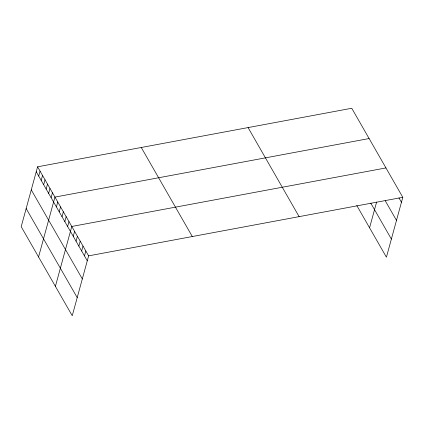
<?xml version="1.0" encoding="UTF-8"?>
<svg xmlns="http://www.w3.org/2000/svg" width="424" height="424" viewBox="0 0 424 424"><rect width="100%" height="100%" fill="white"/><g stroke="black" fill="none" stroke-linecap="round" stroke-linejoin="round"><path stroke-width="0.64" d="M37.582 166.802L21.2 226.681L72.244 315.737L88.627 255.858L37.582 166.802L351.756 108.263L402.8 197.319L386.418 257.198L356.785 205.497M38.711 176.061L40.063 171.126M41.192 180.386L42.543 175.451M43.672 184.71L45.018 179.776M46.152 189.035L47.499 184.106M48.628 193.36L49.979 188.431M51.108 197.69L52.459 192.756M38.558 256.96L54.94 197.081L369.108 138.542M56.397 206.912L57.744 201.978M59.201 211.809L60.553 206.875M62.01 216.706L63.361 211.772M64.819 221.604L66.165 216.675M67.628 226.501L68.974 221.572M55.401 286.348L71.783 226.469L385.957 167.931M73.241 236.301L74.592 231.366M76.05 241.198L77.396 236.263M78.853 246.095L80.205 241.161M81.662 250.992L83.014 246.058M84.471 255.889L85.823 250.96M369.574 227.81L376.607 202.089M88.627 255.858L402.8 197.319M398.958 197.897L401.449 202.248M385.257 200.791L396.488 220.385M370.788 203.149L391.379 239.067M248.077 127.582L299.121 216.638M141.261 147.483L192.305 236.539M36.231 171.736L87.28 260.792M31.27 189.867L82.32 278.923M26.161 208.55L77.205 297.606"/></g></svg>
